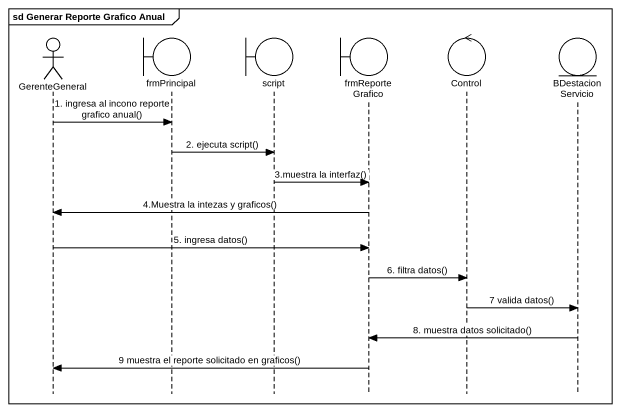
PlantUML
@startuml
mainframe sd Generar Reporte Grafico Anual
hide footbox
actor GerenteGeneral
boundary frmPrincipal
boundary script
boundary frmReporteGrafico
control "Control" as Control_
entity BDestacionServicio

GerenteGeneral -> frmPrincipal : 1. ingresa al incono reporte grafico anual()
frmPrincipal -> script : 2. ejecuta script()
script -> frmReporteGrafico : 3.muestra la interfaz()
frmReporteGrafico -> GerenteGeneral : 4.Muestra la intezas y graficos()
GerenteGeneral -> frmReporteGrafico : 5. ingresa datos()
frmReporteGrafico -> Control_ : 6. filtra datos()
Control_ -> BDestacionServicio : 7 valida datos()
BDestacionServicio -> frmReporteGrafico : 8. muestra datos solicitado()
frmReporteGrafico -> GerenteGeneral : 9 muestra el reporte solicitado en graficos()
@enduml
